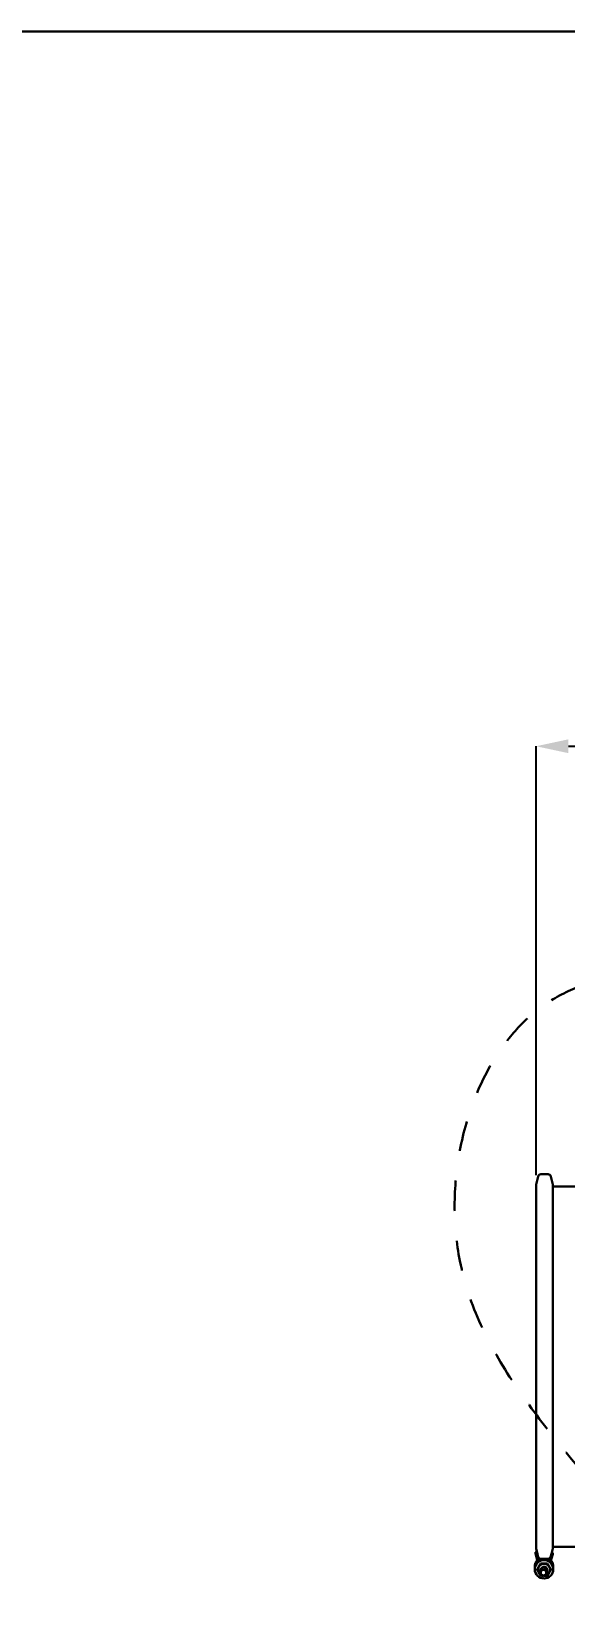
# Model space of a CAD drawing. Header units: millimetres. Extents: x 13935 to 21534, y -198 to 9202.
# Drawn here: x 17441 to 18019, y 2509 to 4206 of the extents above; entities that cross this region are included whole.
import ezdxf

# ---------------------------------------------------------------- set-up
doc = ezdxf.new("R2010")
doc.units = ezdxf.units.MM
doc.header["$LTSCALE"] = 326.7
doc.header["$PDMODE"] = 3
doc.header["$PDSIZE"] = 8
doc.linetypes.add('DASHED', pattern=[0.2, 0.1, -0.1])
doc.layers.get('0').update_dxf_attribs({"linetype": 'CONTINUOUS'})
doc.layers.get('Defpoints').update_dxf_attribs({"linetype": 'CONTINUOUS'})
doc.styles.get("Standard").update_dxf_attribs({"font": 'calibri.ttf'})
doc.dimstyles.new('DIMSTYLE_2', dxfattribs={"dimtxt": 40, "dimasz": 35, "dimexe": 0.08, "dimexo": 1, "dimgap": 1, "dimtad": 1, "dimdec": 0, "dimdsep": 46, "dimtxsty": 'Standard', "dimblk": '_FILLED', "dimblk1": '_FILLED', "dimblk2": '_FILLED', "dimcen": 0.09, "dimazin": 2, "dimtp": 0.01, "dimtm": 0.01, "dimtfac": 1, "dimtdec": 0, "dimtofl": 0, "dimtmove": 0, "dimatfit": 3, "dimldrblk": '_FILLED', "dimfxl": 1, "dimtolj": 1, "dimarcsym": 0})

# ---------------------------------------------------------------- blocks, each defined once
blk = doc.blocks.new('_FILLED')
at = {"color": 0, "linetype": 'ByBlock'}
blk.add_solid([(0, 0), (-1, 0.214), (-1, -0.214)], dxfattribs=at)
blk = doc.blocks.new('*D130')
at = {"color": 0, "linetype": 'Continuous', "lineweight": -2}
for p, q in [((18535.4, 3651.5), (18535.4, 3432.5)), ((17987.4, 2968.2), (17987.4, 3432.7)), ((18022.4, 3432.6), (18500.4, 3432.6))]:
    blk.add_line(p, q, dxfattribs=at)
at = {"layer": 'Defpoints', "color": 0}
for p in [(18535.4, 3652.5), (18535.4, 3432.6), (17987.4, 2967.2)]:
    blk.add_point(p, dxfattribs=at)
at = {"color": 0, "linetype": 'ByBlock', "lineweight": -2, "xscale": 35, "yscale": 35, "zscale": 35, "rotation": 180}
blk.add_blockref('_FILLED', (17987.4, 3432.6), dxfattribs=at)
at = {"color": 0, "linetype": 'ByBlock', "lineweight": -2, "xscale": 35, "yscale": 35, "zscale": 35}
blk.add_blockref('_FILLED', (18535.4, 3432.6), dxfattribs=at)
at = {"color": 0, "lineweight": 30, "insert": (18261.4, 3486.9), "char_height": 40, "attachment_point": 2, "line_spacing_factor": 0.9}
blk.add_mtext('\\A1;BVNO-{\\A1;548}', dxfattribs=at)

msp = doc.modelspace()

# ---------------------------------------------------------------- linework, layer by layer
at = {"color": 0, "linetype": 'Continuous', "lineweight": 30}
for p, q in [((17989.61824, 2967.01956), (17987.38486, 2958.17384)), ((17987.38486, 2564.19647), (17987.38486, 2958.17384)), ((17992.52696, 2969.28516), (18000.34357, 2969.28516)), ((18003.25229, 2967.01956), (18005.48567, 2958.17384)), ((18005.48567, 2958.17384), (18005.48567, 2564.19647)), ((18005.48567, 2956.18516), (18136.57329, 2956.18516)), ((17990.40406, 2552.23838), (17987.38486, 2564.19647)), ((18005.48567, 2564.19647), (18004.06652, 2558.57568)), ((18097.37142, 2566.18516), (18005.48567, 2566.18516)), ((17986.66971, 2560.31155), (17988.26431, 2560.71323)), ((17986.66971, 2559.32514), (17986.66971, 2560.31155)), ((17988.49847, 2559.7858), (17986.66971, 2559.32514)), ((17986.66971, 2558.859), (17988.60886, 2559.3486)), ((17986.66971, 2559.32514), (17986.78057, 2558.88706)), ((17988.46491, 2551.74878), (17986.66971, 2558.859)), ((17990.40406, 2552.71977), (17989.9385, 2554.55944)), ((17990.40406, 2553.70618), (17990.2936, 2554.14265)), ((17992.3788, 2548.21535), (17992.18249, 2548.21158)), ((17992.18249, 2547.82929), (17992.18249, 2548.21158)), ((18000.34357, 2553.08516), (17992.52696, 2553.08516)), ((17999.68804, 2548.21158), (17999.68804, 2547.82929)), ((18001.35605, 2551.75446), (18002.23137, 2554.26382)), ((18001.79268, 2553.48579), (18001.35605, 2552.23696)), ((18005.65978, 2558.01992), (18003.24446, 2551.09574)), ((18003.27939, 2555.97257), (18003.25229, 2555.86495)), ((18003.94559, 2558.61787), (18003.27939, 2555.97257)), ((18005.65978, 2558.01992), (18003.94559, 2558.61787)), ((18004.21142, 2558.99204), (18005.65978, 2558.48798)), ((18005.65978, 2559.47439), (18004.37273, 2559.92231)), ((18005.51355, 2558.06976), (18005.65978, 2558.48798)), ((18005.65978, 2558.48798), (18005.65978, 2559.47439)), ((17988.42971, 2541.72656), (17988.42971, 2541.34426)), ((17990.47042, 2537.77871), (17990.3061, 2538.06234)), ((17991.43976, 2539.83375), (17991.43976, 2538.34334)), ((17999.25875, 2541.29655), (17999.24904, 2541.05133)), ((17999.43946, 2539.83375), (17999.24904, 2541.05133)), ((17999.43976, 2539.83375), (17999.43976, 2538.34334)), ((18003.44082, 2541.72656), (18003.44082, 2541.34426))]:
    msp.add_line(p, q, dxfattribs=at)
for points in [[(14011.10907, -197.5909), (14011.10907, 4206.29375), (20869.94438, 4206.29375), (20869.94438, -197.5909)], [(17990.51753, 2553.37989), (17990.45374, 2553.54047), (17990.40406, 2553.70618)]]:
    msp.add_lwpolyline(points, dxfattribs=at)
for centre, radius, start, end in [((17992.52696, 2966.28516), 3, 90, 165.83), ((18000.34357, 2966.28516), 3, 14.17, 90), ((17995.92403, 2544.99041), 9.98861, 165.54969078, 178.00359785), ((17995.92222, 2544.9833), 9.98863, 154.55626091, 165.50761745), ((17995.86134, 2545.00941), 9.92244, 149.13946067, 154.54136016), ((17995.95688, 2544.95045), 10.0347, 142.32737246, 149.13029106), ((17995.96211, 2544.94695), 10.04097, 140.09476663, 142.32981903), ((17995.9362, 2544.96862), 10.00719, 138.28621633, 140.09476306), ((17992.34321, 2552.72798), 4, 194.17, 221.76414814), ((17986.05533, 2547.11305), 4.43, 34.78581964, 41.76414814), ((17995.92558, 2541.92743), 9.99414, 128.58639038, 129.16563396), ((17992.52696, 2556.08516), 3, 194.17, 270), ((17995.90609, 2541.95215), 9.96267, 125.92384451, 128.58747333), ((17995.92685, 2541.92005), 10.00084, 118.38742531, 125.91222385), ((18311.70373, 2358.88406), 371.40105, 149.35177432, 149.92446131), ((17651.55758, 2740.39913), 391.29078, 329.9651001, 330.51866498), ((17992.34321, 2552.72798), 2, 194.17, 221.76414814), ((17995.91891, 2545.09508), 9.98687, 122.5637509, 123.08408424), ((17995.89715, 2545.01382), 9.94643, 120.06111417, 122.74213541), ((17995.92927, 2545.07865), 10.00629, 120.10247758, 122.56309796), ((17986.09821, 2548.61152), 6.37888, 39.50898142, 41.82820429), ((17986.09391, 2547.62163), 6.3844, 38.24092342, 41.82569675), ((17986.05533, 2547.11305), 6.43, 33.90766393, 41.76414814), ((17986.07274, 2548.59034), 6.41201, 38.38811795, 39.51017748), ((17986.05052, 2548.57295), 6.44023, 34.86520718, 38.38664727), ((17986.03893, 2547.57881), 6.45409, 30.09824912, 38.23735217), ((17995.93965, 2541.8971), 10.02712, 117.66017946, 118.38941447), ((17986.04573, 2548.56943), 6.44617, 31.03680199, 34.86650123), ((17986.07785, 2548.58962), 6.40823, 22.15822415, 31.03021809), ((17996.04897, 2737.4345), 189.64463, 268.831771, 269.96564763), ((17996.0305, 2361.16246), 187.08853, 90.02916525, 91.11840213), ((17995.86806, 2365.36261), 182.88837, 88.9737103, 89.97894738), ((17995.82154, 2737.4328), 189.64293, 270.03435901, 271.16824586), ((17994.93597, 2305.82721), 242.43095, 88.8768307, 89.00547545), ((17654.43137, 2343.71553), 401.27397, 30.32287386, 30.63832425), ((18340.31285, 2740.39917), 391.29071, 209.48134669, 210.03491166), ((18005.21272, 2547.74529), 6.40727, 143.04477955, 148.69794673), ((18005.24068, 2547.72362), 6.44264, 134.60675762, 143.04022325), ((18005.24431, 2546.73578), 6.44623, 136.47597127, 140.66843685), ((18000.34357, 2556.08516), 3, 270, 303.34206353), ((18005.23579, 2546.26555), 6.43, 133.17585186, 136.79562749), ((18005.20012, 2546.77776), 6.38528, 133.11358103, 136.47599391), ((17995.93201, 2541.8992), 10.02474, 60.91388035, 61.5002267), ((18005.20215, 2547.7615), 6.38862, 133.11050186, 134.59931124), ((17995.94662, 2541.92463), 9.99541, 54.0819105, 60.91616718), ((17711.82201, 2377.32901), 334.7642, 30.05878655, 30.31602593), ((17999.46764, 2552.41319), 2, 313.17585186, 340.77), ((17995.97304, 2541.96372), 9.94825, 52.61245493, 54.07308772), ((17995.94885, 2541.9322), 9.98799, 50.35714545, 52.61198172), ((17999.46764, 2552.41319), 4, 314.50208046, 340.77), ((17995.94105, 2544.97461), 9.99824, 39.8355001, 41.31884427), ((17995.91789, 2544.95528), 10.0284, 38.25678175, 39.8355713), ((17995.90206, 2544.9428), 10.04857, 35.99922915, 38.2567524), ((17995.91917, 2544.95471), 10.02773, 30.53970068, 36.00163531), ((17996.00795, 2545.00829), 9.92403, 25.04469455, 30.53374038), ((17995.94921, 2544.98379), 9.98762, 14.27164873, 25.02935711), ((17995.94823, 2544.99076), 9.98686, 1.86845641, 14.23152508), ((17995.81383, 2541.83051), 9.87857, 179.34635876, 179.99996118), ((17995.91784, 2544.99165), 9.98237, 179.33118561, 179.98647955), ((17995.87481, 2544.99112), 9.93934, 179.98333553, 185.28875015), ((17995.92656, 2544.99154), 9.9911, 178.01056846, 179.33110779), ((17995.86195, 2544.99166), 9.92658, 185.29870537, 189.63811095), ((17668.90846, 2730.67179), 371.40105, 329.35177432, 329.92446132), ((18396.24785, 2310.99246), 468.56575, 150.33691754, 150.4998191), ((18329.05452, 2733.91414), 391.29071, 209.48134669, 210.03491167), ((18292.06591, 2370.41487), 348.62861, 149.94698325, 150.24992559), ((17995.78164, 2541.23206), 6.32635, 210.06681296, 214.32248812), ((18280.21282, 2705.84047), 334.95583, 210.11538609, 210.26688386), ((17995.94586, 2541.34787), 6.52727, 214.34922503, 225.1827244), ((18331.05087, 2735.58759), 393.8574, 210.27683055, 210.64033811), ((17995.96922, 2541.3701), 6.5595, 225.17485991, 235.69842383), ((17995.5848, 2740.52117), 205.70286, 270.43390069, 271.14297909), ((17680.16679, 2724.18676), 371.40105, 329.35177432, 329.92446131), ((17699.8026, 2370.41363), 348.63098, 29.75006518, 30.05302773), ((18322.96197, 2730.67182), 371.40099, 210.07555045, 210.64823755), ((17662.81591, 2733.91411), 391.29077, 329.9651001, 330.51866498), ((17617.98168, 2323.67681), 442.85939, 29.49633674, 29.7469416), ((17996.01119, 2544.99113), 9.92394, 350.28698872, 354.32208212), ((17995.99139, 2544.99131), 9.94366, 354.33231722, 0.01555505), ((17995.94196, 2544.99179), 9.99309, 0.66776503, 1.86139852), ((17995.94898, 2544.99188), 9.98607, 0.01224451, 0.66771775), ((17996.05659, 2541.8305), 9.87868, 0.00014985, 0.65375229)]:
    msp.add_arc(centre, radius, start, end, dxfattribs=at)
at = {"color": 0, "linetype": 'DASHED', "lineweight": 30}
msp.add_open_spline([(18097.08353, 3184.37877), (18025.94192, 3181.17473), (17917.04427, 3105.91157), (17869.39549, 2840.99418), (18009.93759, 2681.22565), (18086.86698, 2586.88909), (18102.55418, 2568.07711)], degree=3, knots=[0, 0, 0, 0, 0.2188761309, 0.5211809895, 0.9006742963, 0.99677682886, 0.99677682886, 0.99677682886, 0.99677682886], dxfattribs=at)
at = {"color": 0, "linetype": 'Continuous', "lineweight": 30}
for points, knots in [([(17985.93591, 2541.9432), (17985.96475, 2544.47191), (17988.13155, 2549.71585), (17993.40238, 2551.80748), (17995.93527, 2551.80748)], [0, 0, 0, 0, 0.4996030104, 1, 1, 1, 1]), ([(17995.93526, 2547.78654), (17994.81441, 2547.7925), (17992.53429, 2547.18273), (17990.86746, 2545.51629), (17990.30655, 2544.547)], [0, 0, 0, 0, 0.5002206082, 1, 1, 1, 1]), ([(17990.66468, 2553.10996), (17990.63671, 2553.15304), (17990.58413, 2553.24122), (17990.53847, 2553.33318), (17990.51753, 2553.37989)], [0, 0, 0, 0, 0.5007816933, 1, 1, 1, 1]), ([(17990.6582, 2552.13334), (17990.68875, 2552.09921), (17990.75965, 2552.03505), (17990.84378, 2551.98931), (17990.88908, 2551.97078)], [0, 0, 0, 0, 0.4834240581, 1, 1, 1, 1]), ([(17990.85142, 2552.86559), (17990.81726, 2552.90376), (17990.75182, 2552.98293), (17990.69265, 2553.06688), (17990.66468, 2553.10996)], [0, 0, 0, 0, 0.4992983476, 1, 1, 1, 1]), ([(18001.56397, 2544.547), (18001.00306, 2545.51629), (17999.33624, 2547.18272), (17997.05612, 2547.7925), (17995.93526, 2547.78654)], [0, 0, 0, 0, 0.4997795919, 1, 1, 1, 1]), ([(17995.93527, 2551.80748), (17998.46816, 2551.80748), (18003.73898, 2549.71584), (18005.90577, 2544.47192), (18005.93462, 2541.94322)], [0, 0, 0, 0, 0.5003971517, 1, 1, 1, 1]), ([(18000.92535, 2552.57061), (18000.90691, 2552.56052), (18000.86813, 2552.54183), (18000.82765, 2552.5272), (18000.80668, 2552.52076)], [0, 0, 0, 0, 0.4892875323, 1, 1, 1, 1]), ([(18000.83612, 2551.43902), (18000.87496, 2551.47537), (18000.95259, 2551.5487), (18001.02592, 2551.62656), (18001.06041, 2551.66757)], [0, 0, 0, 0, 0.4981856591, 1, 1, 1, 1]), ([(18001.05167, 2552.66238), (18001.03286, 2552.64478), (18000.99266, 2552.61134), (18000.9485, 2552.58329), (18000.92535, 2552.57061)], [0, 0, 0, 0, 0.4938949223, 1, 1, 1, 1]), ([(18001.23739, 2552.92533), (18001.21351, 2552.87668), (18001.16044, 2552.78247), (18001.09076, 2552.69898), (18001.05167, 2552.66238)], [0, 0, 0, 0, 0.5029964873, 1, 1, 1, 1]), ([(18001.06041, 2551.66757), (18001.0955, 2551.70929), (18001.16065, 2551.79633), (18001.20919, 2551.89432), (18001.22695, 2551.94513)], [0, 0, 0, 0, 0.503204453, 1, 1, 1, 1]), ([(18001.22695, 2551.94513), (18001.24205, 2551.98831), (18001.26391, 2552.08127), (18001.26321, 2552.17689), (18001.2575, 2552.22541)], [0, 0, 0, 0, 0.4835772482, 1, 1, 1, 1]), ([(18001.35605, 2553.22338), (18001.33846, 2553.17307), (18001.30272, 2553.07224), (18001.26104, 2552.97353), (18001.23739, 2552.92533)], [0, 0, 0, 0, 0.4981442642, 1, 1, 1, 1]), ([(17995.93526, 2531.85356), (17993.38498, 2531.85356), (17988.07493, 2533.97695), (17985.93527, 2539.28432), (17985.93526, 2541.83051)], [0, 0, 0, 0, 0.5004000039, 1, 1, 1, 1]), ([(17990.30655, 2544.547), (17989.7462, 2543.57867), (17989.13168, 2541.30475), (17989.7462, 2539.03083), (17990.30655, 2538.0625)], [0, 0, 0, 0, 0.5000000027, 1, 1, 1, 1]), ([(17991.43976, 2538.34334), (17991.43976, 2539.36185), (17992.29545, 2541.48502), (17994.41973, 2542.33416), (17995.4399, 2542.33413)], [0, 0, 0, 0, 0.4995922571, 1, 1, 1, 1]), ([(17995.43962, 2534.35256), (17994.4195, 2534.35259), (17992.29537, 2535.2018), (17991.43976, 2537.32488), (17991.43976, 2538.34334)], [0, 0, 0, 0, 0.5004077354, 1, 1, 1, 1]), ([(17995.43986, 2541.26859), (17994.67477, 2541.26862), (17993.08161, 2540.62272), (17992.11918, 2538.27561), (17993.08146, 2535.92844), (17994.67457, 2535.28244), (17995.43965, 2535.28241)], [0, 0, 0, 0, 0.2502002415, 0.500000624, 0.7498011173, 1, 1, 1, 1]), ([(17993.14067, 2543.09947), (17993.5199, 2543.68726), (17994.69877, 2544.63956), (17996.94143, 2544.70879), (17998.7894, 2543.4354), (17999.2597, 2541.9955), (17999.25861, 2541.29655)], [0, 0, 0, 0, 0.250002811, 0.5001846365, 0.7501956857, 1, 1, 1, 1]), ([(17999.43976, 2538.34334), (17999.43976, 2537.32484), (17998.58407, 2535.20166), (17996.45979, 2534.35252), (17995.43962, 2534.35256)], [0, 0, 0, 0, 0.4995922572, 1, 1, 1, 1]), ([(17995.43965, 2535.28241), (17996.20475, 2535.28239), (17997.7979, 2535.92828), (17998.76033, 2538.27539), (17997.79806, 2540.62256), (17996.20495, 2541.26856), (17995.43986, 2541.26859)], [0, 0, 0, 0, 0.2502002415, 0.500000624, 0.7498011173, 1, 1, 1, 1]), ([(17995.4399, 2542.33413), (17996.46002, 2542.33409), (17998.58415, 2541.48489), (17999.43976, 2539.36181), (17999.43976, 2538.34334)], [0, 0, 0, 0, 0.5004077354, 1, 1, 1, 1]), ([(18005.93526, 2541.83053), (18005.93527, 2539.28433), (18003.79559, 2533.97694), (17998.48553, 2531.85356), (17995.93526, 2531.85356)], [0, 0, 0, 0, 0.499600156, 1, 1, 1, 1]), ([(18001.56398, 2538.0625), (18002.12433, 2539.03083), (18002.73885, 2541.30475), (18002.12433, 2543.57867), (18001.56397, 2544.547)], [0, 0, 0, 0, 0.5000000027, 1, 1, 1, 1])]:
    msp.add_open_spline(points, degree=3, knots=knots, dxfattribs=at)
for points in [[(17990.40406, 2552.71977), (17990.45632, 2552.51324), (17990.51612, 2552.29208), (17990.6582, 2552.13334)], [(17991.28479, 2550.77829), (17992.69876, 2551.51938), (17994.33885, 2551.92281), (17995.93527, 2551.92281)], [(17995.93527, 2551.92281), (17997.57919, 2551.92281), (17999.27066, 2551.49353), (18000.71537, 2550.70913)], [(18003.25229, 2555.86495), (18003.0977, 2555.25114), (18002.72283, 2554.66272), (18002.23137, 2554.26382)], [(17989.38718, 2543.41054), (17989.28711, 2543.23547), (17989.18718, 2543.06033), (17989.08737, 2542.88512)], [(17993.14067, 2543.09947), (17992.13556, 2542.39512), (17991.44043, 2541.06109), (17991.43997, 2539.83375)], [(17997.54057, 2535.02385), (17998.6489, 2535.30733), (17999.71411, 2535.91124), (18000.52546, 2536.71775)], [(18000.52546, 2536.71775), (18000.92714, 2537.11703), (18001.28031, 2537.5723), (18001.56398, 2538.0625)]]:
    msp.add_open_spline(points, degree=3, dxfattribs=at)

# ---------------------------------------------------------------- dimensions: what is measured, and where the dimension line sits
dim = msp.add_linear_dim(base=(18535.43526, 3432.59986), p1=(17987.38486, 2967.17384), p2=(18535.43526, 3652.47516), text='BVNO-{\\A1;<>}', dimstyle='DIMSTYLE_2', override={"dimtxsty": 'Standard'}, dxfattribs=at)
dim.commit()
dim.dimension.update_dxf_attribs({"geometry": '*D130', "text_midpoint": (18261.41006, 3432.59986), "dimtype": 160})

doc.saveas('drawing.dxf')
